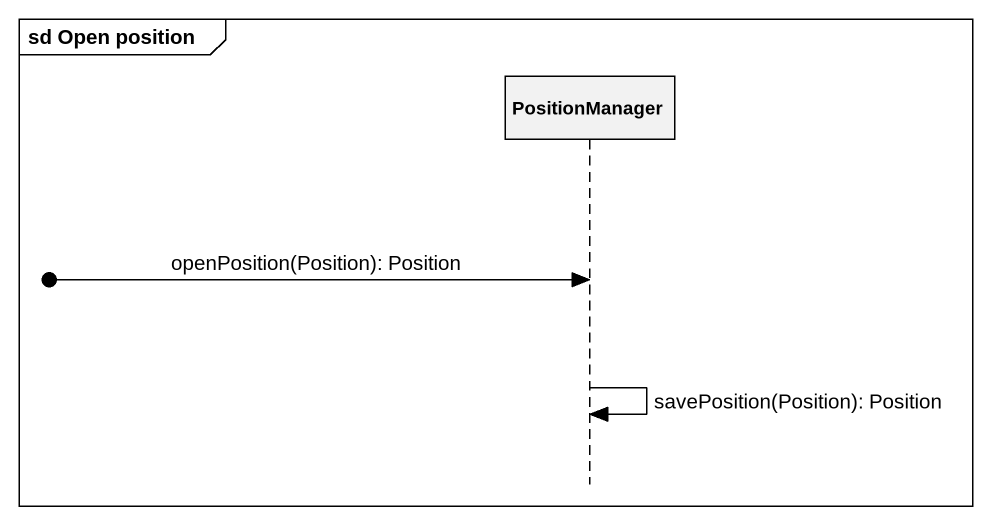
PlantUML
@startuml
mainframe sd Open position
hide footbox
participant PositionManager

[o-> PositionManager : openPosition(Position): Position
PositionManager -> PositionManager : savePosition(Position): Position
@enduml
